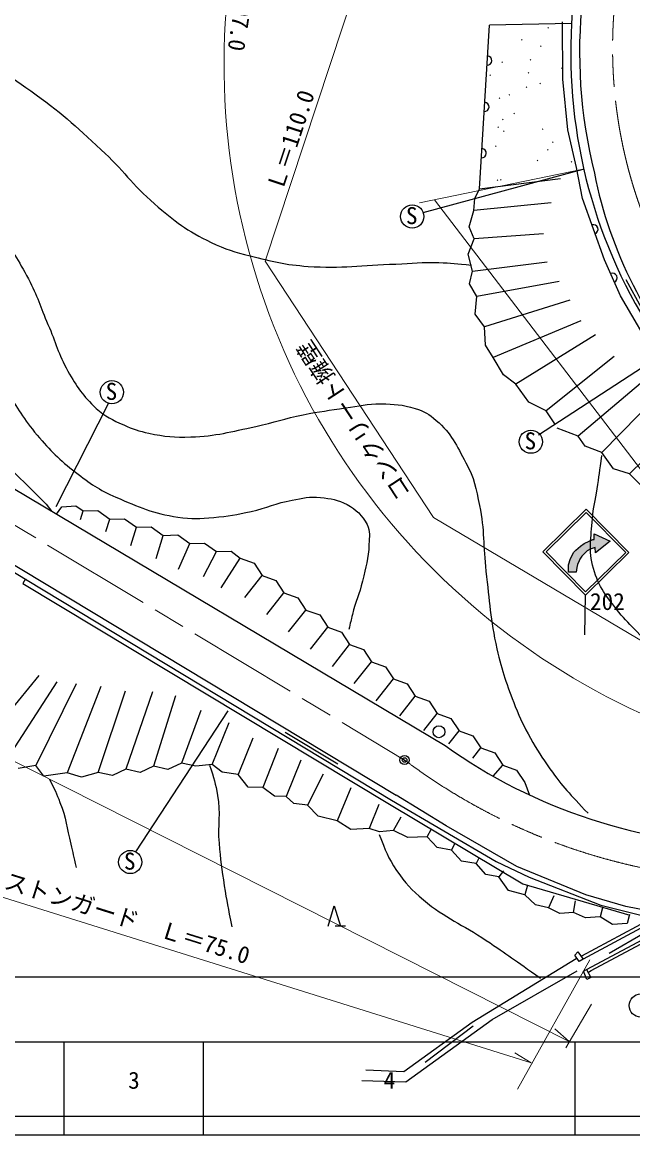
# Model space of a CAD drawing. Units: millimetres, scale not verified. Extents: x 40000 to 680000, y 20000 to 380000.
# Drawn here: x 193480 to 259191, y 188000 to 307839 of the extents above; entities that cross this region are included whole.
import ezdxf
from ezdxf.enums import TextEntityAlignment as Align

# ---------------------------------------------------------------- set-up
doc = ezdxf.new("R2010")
doc.units = ezdxf.units.MM
doc.header["$LTSCALE"] = 1000
doc.header["$PDMODE"] = 32
doc.header["$PDSIZE"] = 500
doc.linetypes.add('CHAIN', pattern=[18.5, 12, -1.5, 3.5, -1.5])
for name, color, linetype, lineweight in [('M-BGD', 7, 'Continuous', 25), ('M-BMK', 2, 'CHAIN', 13), ('M-BMK-SRVR', 3, 'Continuous', 25), ('M-STR-HTXT', 7, 'Continuous', 13), ('M-STR-STRC', 7, 'Continuous', 25), ('M-TTL-BAND', 7, 'Continuous', 25)]:
    doc.layers.add(name, color=color, linetype=linetype, lineweight=lineweight)
doc.styles.add('ＭＳ ゴシック', font='')
doc.styles.get('ＭＳ ゴシック').set_extended_font_data('MS Gothic')

msp = doc.modelspace()

# ---------------------------------------------------------------- hatches: boundary and pattern name
at = {"layer": 'M-STR-STRC'}
msp.add_hatch(color=256, dxfattribs=at).paths.add_polyline_path([(255132, 251246), (255170, 250696), (256773, 251938), (255031, 252742), (255054, 252107), (254913, 252108), (254489, 251942), (253965, 251679), (253567, 251400), (253056, 250967), (252843, 250743), (252499, 250069), (252268, 249408), (252262, 248618), (253094, 248611), (253168, 249090), (253241, 249428), (253414, 249807), (253514, 250018), (253700, 250313), (253998, 250621), (254297, 250886), (254608, 251067)])
msp.add_hatch(color=256, dxfattribs=at).paths.add_polyline_path([(255132, 251246), (255170, 250696), (256773, 251938), (255031, 252742), (255054, 252107), (254913, 252108), (254489, 251942), (253965, 251679), (253567, 251400), (253056, 250967), (252843, 250743), (252499, 250069), (252268, 249408), (252262, 248618), (253094, 248611), (253168, 249090), (253241, 249428), (253414, 249807), (253514, 250018), (253700, 250313), (253998, 250621), (254297, 250886), (254608, 251067)])

# ---------------------------------------------------------------- linework, layer by layer
at = {"layer": 'M-BGD'}
for p, q in [((242695, 289910), (243762, 307537)), ((252615, 307688), (243762, 307537)), ((250052, 307218), (250123, 307289)), ((247216, 305906), (247287, 305977)), ((249246, 305234), (249317, 305304)), ((245117, 303498), (245187, 303569)), ((248156, 303748), (248227, 303819)), ((243795, 302108), (243866, 302178)), ((247952, 302342), (248023, 302413)), ((251526, 302842), (251596, 302913)), ((247713, 300823), (247784, 300894)), ((249195, 301218), (249266, 301288)), ((244825, 299620), (244895, 299691)), ((245900, 300003), (245970, 300074)), ((245190, 297340), (245261, 297411)), ((246380, 297973), (246451, 298043)), ((244682, 296501), (244752, 296571)), ((245270, 296054), (245341, 296125)), ((249473, 296305), (249544, 296376)), ((250560, 294883), (250630, 294954)), ((244421, 294449), (244492, 294520)), ((250014, 294061), (250084, 294131)), ((248903, 292914), (248974, 292984)), ((252579, 292772), (252650, 292843)), ((236635, 287351), (253863, 292012)), ((242695, 289910), (251420, 290998)), ((244593, 290787), (244664, 290857)), ((244963, 290845), (245034, 290916)), ((242087, 287555), (242196, 288855)), ((242196, 288855), (242695, 289910)), ((250427, 288383), (242087, 287555)), ((241590, 285801), (242087, 287555)), ((242120, 284510), (241590, 285801)), ((241491, 282855), (242120, 284510)), ((249600, 285040), (242120, 284510)), ((150191, 282898), (238985, 229917)), ((241933, 281043), (241491, 282855)), ((241933, 281043), (249964, 282028)), ((241633, 279661), (241933, 281043)), ((242404, 278306), (241633, 279661)), ((251288, 279902), (242404, 278306)), ((242221, 276407), (242404, 278306)), ((146880, 276945), (233720, 224581)), ((252416, 277908), (243221, 275030)), ((146510, 276222), (194006, 247744)), ((243221, 275030), (242221, 276407)), ((253607, 275679), (244182, 271716)), ((243356, 273064), (243221, 275030)), ((255196, 274179), (246612, 268861)), ((244182, 271716), (243356, 273064)), ((245289, 269876), (244182, 271716)), ((249049, 263413), (261772, 271689)), ((257204, 271840), (249878, 265992)), ((246612, 268861), (245289, 269876)), ((248003, 266897), (246612, 268861)), ((260483, 269335), (253301, 263255)), ((261940, 267713), (255847, 261486)), ((202765, 266789), (197105, 255652)), ((249878, 265992), (248003, 266897)), ((250821, 264566), (249878, 265992)), ((253301, 263255), (251072, 264116)), ((264063, 264346), (258856, 259204)), ((254084, 262178), (253301, 263255)), ((255847, 261486), (254084, 262178)), ((257124, 259719), (255847, 261486)), ((258856, 259204), (257124, 259719)), ((260369, 257648), (258856, 259204)), ((197169, 254867), (197749, 255644)), ((197749, 255644), (199231, 255764)), ((199231, 255764), (200029, 255196)), ((199753, 254293), (200029, 255196)), ((200029, 255196), (201610, 255236)), ((201610, 255236), (202899, 254319)), ((202486, 252968), (202899, 254319)), ((202899, 254319), (204479, 254359)), ((204479, 254359), (205768, 253443)), ((205161, 251459), (205768, 253443)), ((205768, 253443), (207348, 253482)), ((207348, 253482), (208637, 252566)), ((207877, 250079), (208637, 252566)), ((208637, 252566), (210217, 252606)), ((210217, 252606), (211506, 251689)), ((210283, 248914), (211506, 251689)), ((211506, 251689), (213086, 251729)), ((213086, 251729), (214375, 250813)), ((212975, 248142), (214375, 250813)), ((214375, 250813), (215955, 250852)), ((215955, 250852), (216941, 250100)), ((214902, 246909), (216941, 250100)), ((216941, 250100), (218428, 249563)), ((218428, 249563), (219296, 248242)), ((217438, 245886), (219296, 248242)), ((219296, 248242), (220783, 247706)), ((194006, 247744), (233225, 224030)), ((220783, 247706), (221652, 246384)), ((219794, 244029), (221652, 246384)), ((221652, 246384), (223139, 245848)), ((223139, 245848), (224007, 244526)), ((222149, 242171), (224007, 244526)), ((224007, 244526), (225494, 243990)), ((225494, 243990), (226363, 242668)), ((224505, 240313), (226363, 242668)), ((226363, 242668), (227850, 242132)), ((227850, 242132), (228718, 240811)), ((226860, 238455), (228718, 240811)), ((228718, 240811), (230205, 240274)), ((230205, 240274), (231074, 238953)), ((229216, 236597), (231074, 238953)), ((231074, 238953), (232561, 238416)), ((195262, 237474), (189713, 230703)), ((232561, 238416), (233429, 237095)), ((192016, 228677), (197228, 236780)), ((199268, 236563), (194938, 227789)), ((201938, 236276), (198321, 227001)), ((231571, 234739), (233429, 237095)), ((233429, 237095), (234916, 236558)), ((234916, 236558), (235785, 235237)), ((201656, 227037), (204578, 235811)), ((207491, 235712), (204638, 227366)), ((209973, 235282), (207620, 227694)), ((234107, 233110), (235785, 235237)), ((235785, 235237), (237272, 234701)), ((212687, 233693), (210602, 228023)), ((237272, 234701), (238140, 233379)), ((205695, 218481), (215627, 233653)), ((236707, 231563), (238140, 233379)), ((238140, 233379), (239627, 232843)), ((239627, 232843), (240496, 231521)), ((213910, 227889), (215755, 232402)), ((221782, 231351), (227457, 227972)), ((239380, 230106), (240496, 231521)), ((240496, 231521), (241983, 230985)), ((218292, 230725), (216702, 226807)), ((241983, 230985), (242851, 229663)), ((221028, 229600), (219372, 225420)), ((241991, 228573), (242851, 229663)), ((242851, 229663), (244338, 229127)), ((244338, 229127), (245207, 227806)), ((194938, 227789), (193031, 227461)), ((195791, 226611), (194938, 227789)), ((210602, 228023), (209166, 227362)), ((212147, 227690), (210602, 228023)), ((213910, 227889), (212147, 227690)), ((215004, 227062), (213910, 227889)), ((223449, 228340), (221882, 224454)), ((244169, 226612), (245207, 227806)), ((245207, 227806), (246694, 227269)), ((198321, 227001), (195791, 226611)), ((199853, 226516), (198321, 227001)), ((201656, 227037), (199853, 226516)), ((203202, 226705), (201656, 227037)), ((204638, 227366), (203202, 226705)), ((206184, 227033), (204638, 227366)), ((207620, 227694), (206184, 227033)), ((209166, 227362), (207620, 227694)), ((216702, 226807), (215004, 227062)), ((217791, 225431), (216702, 226807)), ((225854, 226840), (224185, 223489)), ((246694, 227269), (247562, 225948)), ((219372, 225420), (217791, 225431)), ((220630, 224462), (219372, 225420)), ((228858, 225353), (227362, 221809)), ((247562, 225948), (248095, 224588)), ((221882, 224454), (220630, 224462)), ((222699, 223677), (221882, 224454)), ((224185, 223489), (222699, 223677)), ((225347, 222324), (224185, 223489)), ((231849, 223559), (230819, 221000)), ((227362, 221809), (225347, 222324)), ((228833, 220882), (227362, 221809)), ((233432, 220757), (234248, 222236)), ((230819, 221000), (228833, 220882)), ((231922, 220617), (230819, 221000)), ((233432, 220757), (231922, 220617)), ((234977, 220035), (233432, 220757)), ((237060, 220087), (237541, 220963)), ((237060, 220087), (234977, 220035)), ((238135, 218927), (237060, 220087)), ((240051, 219406), (239690, 218644)), ((239690, 218644), (238135, 218927)), ((240765, 217484), (239690, 218644)), ((242321, 217202), (240765, 217484)), ((242639, 217782), (242321, 217202)), ((243396, 216042), (242321, 217202)), ((244777, 215791), (243396, 216042)), ((245264, 216419), (244777, 215791)), ((245801, 214316), (244777, 215791)), ((247874, 214895), (247588, 213853)), ((247588, 213853), (245801, 214316)), ((248736, 212750), (247588, 213853)), ((250693, 213751), (250123, 212455)), ((226421, 210482), (227070, 212645)), ((227070, 212645), (227719, 210482)), ((250123, 212455), (248736, 212750)), ((251339, 211845), (250123, 212455)), ((252831, 211953), (253040, 213209)), ((255945, 212459), (255695, 211491)), ((252831, 211953), (251339, 211845)), ((254118, 211382), (252831, 211953)), ((253698, 207288), (261085, 211234)), ((255695, 211491), (254118, 211382)), ((257023, 210632), (255695, 211491)), ((258850, 211710), (258600, 210742)), ((228260, 210482), (227178, 210482)), ((261013, 210766), (253842, 206928)), ((254221, 205811), (263067, 210531)), ((256661, 207574), (260493, 209772)), ((258600, 210742), (257023, 210632)), ((236835, 195835), (242024, 199726))]:
    msp.add_line(p, q, dxfattribs=at)
for points in [[(253137, 292180), (252205, 296234), (251678, 301707), (251637, 307868)], [(286711, 251438), (275514, 258798), (267771, 265000), (261772, 271689), (257880, 278378), (256137, 282229), (253786, 288836), (253137, 292180)], [(152666, 287261), (160530, 279356), (183008, 266496), (190831, 261104), (196061, 255915), (196669, 255145)], [(258434, 280118), (260139, 277043), (261544, 274641)], [(193837, 247878), (193549, 247374), (233021, 223597), (247371, 215043), (258883, 211638)], [(261219, 212066), (258435, 212580), (254138, 213850), (246733, 216904), (239112, 221282), (233720, 224581)], [(233225, 224030), (244490, 217444), (248030, 215742), (255760, 212742), (261056, 211418)], [(254419, 205505), (254725, 205703), (263247, 210243)], [(230470, 194983), (234565, 194821), (241902, 200131), (253090, 206982)], [(230025, 193848), (234767, 193686), (244050, 200415), (253212, 205644)]]:
    msp.add_lwpolyline(points, dxfattribs=at)
for points in [[(253428, 206658), (252941, 207361), (253284, 207703), (253842, 206928)], [(253878, 205613), (254221, 205811), (254689, 204946), (254239, 204712)]]:
    msp.add_lwpolyline(points, close=True, dxfattribs=at)
for centre, radius in [((235458, 286916), 1250), ((203133, 267983), 1250), ((248227, 262654), 1250), ((238334, 231407), 640), ((205105, 217378), 1250), ((260063, 201914), 1250)]:
    msp.add_circle(centre, radius, dxfattribs=at)
for centre, radius, start, end in [((307688, 304592), 54216, 114.87431, 193.89285), ((305184, 305573), 52611, 134.30538, 177.69622), ((307997, 304413), 55479, 176.61564, 213.61689), ((243531, 303714), 500, 266.53442, 86.53442), ((243228, 298723), 500, 266.53442, 86.53442), ((242926, 293732), 500, 266.53442, 86.53442), ((301130, 300748), 46975, 191.26121, 222.45317), ((254961, 285532), 500, 289.58699, 109.58699), ((257009, 280303), 500, 294.35301, 114.35301), ((272558, 276857), 57711, 234.42656, 269.47548)]:
    msp.add_arc(centre, radius, start, end, dxfattribs=at)
for points, knots in [([(173811, 309165), (175856, 308673), (176421, 308507), (178079, 308030), (181483, 307052), (183404, 306484), (186646, 305058), (189874, 303638), (191515, 302462), (194402, 300436), (197555, 298224), (199136, 296723), (201969, 294113), (204324, 291943), (205308, 290376), (207725, 288275), (209897, 286388), (211220, 285378), (213805, 284113), (215362, 283352), (216328, 283116), (218006, 282683), (220401, 282065), (221769, 281719), (224237, 281546), (227918, 281289), (229993, 281677), (233682, 281789), (235487, 281845), (236498, 282014), (238303, 281952), (239684, 281903), (240177, 281862), (241830, 281668)], [0, 0, 0, 0, 1, 1, 1, 2, 2, 2, 3, 3, 3, 4, 4, 4, 5, 5, 5, 6, 6, 6, 7, 7, 7, 8, 8, 8, 9, 9, 9, 10, 10, 10, 11, 11, 11, 11]), ([(160763, 302125), (164828, 299914), (165886, 299337), (169209, 297623), (172387, 295984), (174226, 295181), (177397, 293529), (180697, 291811), (182625, 290971), (185748, 288949), (187845, 287590), (189185, 286955), (190855, 285098), (192397, 283383), (193041, 282220), (194139, 280193), (195132, 278359), (195425, 277204), (196247, 275288), (197088, 273325), (197346, 272121), (198395, 270261), (199362, 268548), (199996, 267587), (201436, 266248), (202424, 265329), (203167, 265024), (204395, 264464), (205411, 264001), (206019, 263806), (207111, 263572), (208836, 263203), (209847, 263113), (211610, 263167), (214384, 263252), (215906, 263739), (218623, 264302), (220635, 264719), (221715, 265162), (223731, 265559), (225493, 265905), (226492, 266044), (228271, 266288), (229756, 266493), (230584, 266775), (232082, 266734), (233534, 266695), (234378, 266665), (235770, 266248), (236749, 265955), (237263, 265613), (238040, 264951), (239702, 263534), (240188, 262281), (241243, 260370), (242151, 258726), (242325, 257629), (242702, 255789), (243261, 253062), (243065, 251460), (243391, 248695), (243778, 245424), (243858, 243561), (244567, 240345), (245115, 237861), (245627, 236512), (246553, 234143), (247090, 232771), (247461, 232026), (248175, 230737), (248920, 229393), (249399, 228671), (250283, 227413), (251696, 225401), (252367, 224773), (254377, 222630)], [0, 0, 0, 0, 1, 1, 1, 2, 2, 2, 3, 3, 3, 4, 4, 4, 5, 5, 5, 6, 6, 6, 7, 7, 7, 8, 8, 8, 9, 9, 9, 10, 10, 10, 11, 11, 11, 12, 12, 12, 13, 13, 13, 14, 14, 14, 15, 15, 15, 16, 16, 16, 17, 17, 17, 18, 18, 18, 19, 19, 19, 20, 20, 20, 21, 21, 21, 22, 22, 22, 23, 23, 23, 24, 24, 24, 25, 25, 25, 25]), ([(153123, 288247), (156112, 286437), (156908, 285929), (159409, 284576), (161041, 283693), (161913, 283102), (163625, 282387), (165177, 281738), (166083, 281441), (167719, 281049), (170463, 280392), (172104, 280550), (174853, 279914), (177698, 279256), (179306, 278839), (181988, 277684), (183273, 277131), (183933, 276677), (185069, 275860), (186625, 274742), (187438, 273998), (188677, 272536), (190022, 270948), (190524, 269865), (191717, 268158), (193025, 266286), (193600, 265113), (195081, 263375), (196541, 261662), (197427, 260727), (199216, 259362), (200799, 258154), (201726, 257476), (203554, 256686), (206073, 255598), (207526, 254930), (210242, 254538), (211731, 254323), (212594, 254370), (214093, 254497), (215675, 254632), (216557, 254800), (218106, 255146), (219853, 255536), (220765, 256035), (222525, 256362), (223698, 256580), (224379, 256769), (225565, 256646), (226723, 256525), (227418, 256427), (228443, 255875), (229489, 255313), (230023, 254768), (230592, 253727), (230989, 253001), (230812, 252446), (230794, 251619), (230762, 250045), (230472, 249178), (230105, 247646), (229762, 246214), (229360, 245469), (229011, 244039), (228857, 243408), (228802, 243194), (228646, 242417)], [0, 0, 0, 0, 1, 1, 1, 2, 2, 2, 3, 3, 3, 4, 4, 4, 5, 5, 5, 6, 6, 6, 7, 7, 7, 8, 8, 8, 9, 9, 9, 10, 10, 10, 11, 11, 11, 12, 12, 12, 13, 13, 13, 14, 14, 14, 15, 15, 15, 16, 16, 16, 17, 17, 17, 18, 18, 18, 19, 19, 19, 20, 20, 20, 21, 21, 21, 22, 22, 22, 22]), ([(275915, 223133), (274014, 225280), (273514, 225853), (272023, 227637), (270285, 229716), (269441, 230988), (267688, 233054), (264619, 236669), (262851, 238653), (259661, 242161), (258897, 243001), (258390, 243403), (257688, 244296), (256377, 245966), (255544, 246957), (254959, 248998), (254383, 251009), (254718, 252266), (254856, 254353), (254940, 255620), (255174, 256309), (255364, 257565), (255576, 258967), (255637, 259414), (255878, 261159)], [0, 0, 0, 0, 1, 1, 1, 2, 2, 2, 3, 3, 3, 4, 4, 4, 5, 5, 5, 6, 6, 6, 7, 7, 7, 8, 8, 8, 8]), ([(213645, 227799), (214138, 226353), (214263, 225844), (214496, 224556), (214855, 222576), (214493, 221413), (214658, 219408), (214807, 217611), (214951, 216609), (215226, 214827), (215494, 213093), (215609, 212516), (216037, 210408)], [0, 0, 0, 0, 1, 1, 1, 2, 2, 2, 3, 3, 3, 4, 4, 4, 4]), ([(196400, 226304), (196991, 225175), (197151, 224797), (197541, 223793), (198197, 222107), (198275, 221067), (198694, 219307), (198927, 218331), (199002, 218016), (199271, 216803)], [0, 0, 0, 0, 1, 1, 1, 2, 2, 2, 3, 3, 3, 3]), ([(231907, 220347), (232582, 218548), (232835, 217872), (233772, 216482), (234711, 215087), (235375, 214374), (236663, 213293), (239068, 211276), (240817, 210697), (243419, 208942), (245727, 207387), (246469, 206860), (249257, 204859)], [0, 0, 0, 0, 1, 1, 1, 2, 2, 2, 3, 3, 3, 4, 4, 4, 4])]:
    msp.add_open_spline(points, degree=3, knots=knots, dxfattribs=at)
at = {"layer": 'M-BMK'}
msp.add_line((148670, 280158), (234632, 228368), dxfattribs=at)
for centre, radius, start, end in [((307803, 305050), 50780, 144.67387, 225.36271), ((273589, 280177), 64821, 233.05987, 290.7344)]:
    msp.add_arc(centre, radius, start, end, dxfattribs=at)
at = {"layer": 'M-BMK-SRVR'}
msp.add_circle((234632, 228368), 500, dxfattribs=at)
msp.add_point((234632, 228368), dxfattribs=at)
at = {"layer": 'M-STR-HTXT'}
for p, q in [((236244, 288391), (253863, 292012)), ((135788, 256912), (252354, 198049)), ((177065, 218052), (248268, 195736)), ((254572, 206836), (246798, 192918)), ((254770, 202053), (251986, 197351)), ((252354, 198049), (250794, 199397)), ((248268, 195736), (246509, 196811))]:
    msp.add_line(p, q, dxfattribs=at)
for points in [[(275633, 232028), (237760, 254484), (219610, 282120), (244764, 358294)], [(237853, 288722), (264590, 253747), (291216, 236623)]]:
    msp.add_lwpolyline(points, dxfattribs=at)
msp.add_arc((292012, 303246), 76810, 131.60253, 263.06233, dxfattribs=at)
at = {"layer": 'M-STR-STRC'}
for p, q in [((249522, 250791), (254192, 255387)), ((254192, 255387), (258788, 250717)), ((249878, 250788), (254189, 255031)), ((254189, 255031), (258431, 250720)), ((254118, 246121), (249522, 250791)), ((254120, 246478), (249878, 250788)), ((258788, 250717), (254118, 246121)), ((258431, 250720), (254120, 246478)), ((254049, 241855), (254118, 246121))]:
    msp.add_line(p, q, dxfattribs=at)
msp.add_lwpolyline([(252262, 248618), (252268, 249408), (252499, 250069), (252843, 250743), (253056, 250967), (253567, 251400), (253965, 251679), (254489, 251942), (254913, 252108), (255054, 252107), (255031, 252742), (256773, 251938), (255170, 250696), (255132, 251246), (254608, 251067), (254297, 250886), (253998, 250621), (253700, 250313), (253514, 250018), (253414, 249807), (253241, 249428), (253168, 249090), (253094, 248611)], close=True, dxfattribs=at)
at = {"layer": 'M-TTL-BAND'}
for p, q in [((40000, 205000), (579000, 205000)), ((68000, 198000), (579000, 198000)), ((198000, 188000), (198000, 198000)), ((213000, 188000), (213000, 198000)), ((253000, 188000), (253000, 198000)), ((40000, 190000), (579000, 190000)), ((40000, 188000), (579000, 188000))]:
    msp.add_line(p, q, dxfattribs=at)

# ---------------------------------------------------------------- texts
at = {"layer": 'M-BGD', "style": 'ＭＳ ゴシック'}
for p in [(234779, 285542), (202454, 266610), (247548, 261281), (204426, 216005)]:
    msp.add_text('S', height=1833, dxfattribs=at).set_placement(p, align=Align.BOTTOM_LEFT)
at = {"layer": 'M-STR-HTXT', "style": 'ＭＳ ゴシック'}
for s, rotation, p in [('側溝\u3000Ｌ＝107.0', 261.152, (217917, 323489)), ('Ｌ＝110.0', 71.726, (221980, 289298)), ('コンクリート擁壁', 123.296, (235864, 257372)), ('ストンガード\u3000Ｌ＝75.0', 342.599, (191224, 214049))]:
    msp.add_text(s, height=1833, rotation=rotation, dxfattribs=at).set_placement(p, align=Align.BOTTOM_LEFT)
at = {"layer": 'M-STR-STRC', "style": 'ＭＳ ゴシック'}
msp.add_text('202', height=1833, dxfattribs=at).set_placement((254593, 243977), align=Align.BOTTOM_LEFT)
at = {"layer": 'M-TTL-BAND', "style": 'ＭＳ ゴシック'}
for s, p in [('3', (205500, 192405)), ('4', (233000, 192405))]:
    msp.add_text(s, height=1833, dxfattribs=at).set_placement(p, align=Align.BOTTOM_CENTER)

doc.saveas('drawing.dxf')
